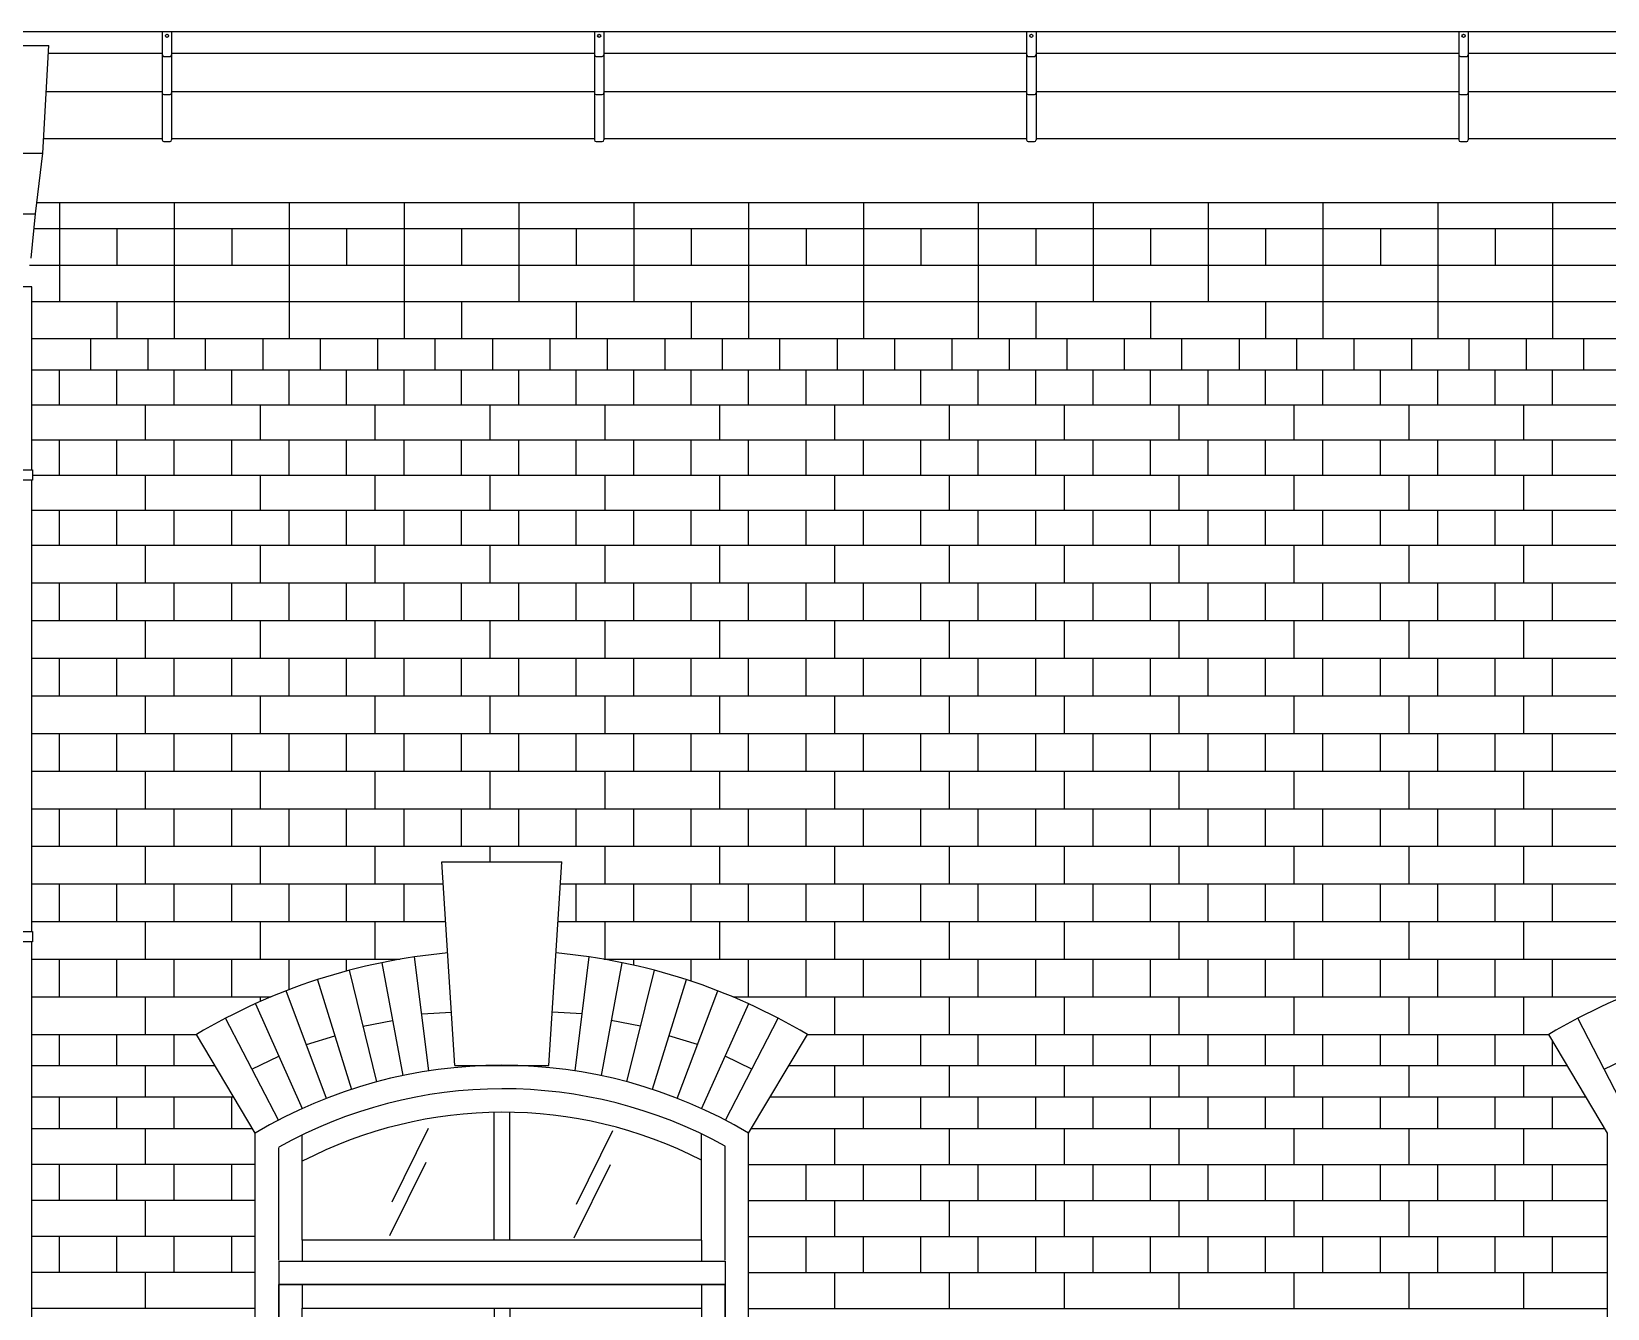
# Model space of a CAD drawing. Extents: x 138805 to 172445, y -129942 to -106182.
# Drawn here: x 148149 to 151167, y -118910 to -116463 of the extents above; entities that cross this region are included whole.
import ezdxf

# ---------------------------------------------------------------- set-up
doc = ezdxf.new("R2010")
doc.units = 0
doc.header["$LTSCALE"] = 50
doc.header["$MEASUREMENT"] = 0
for name, color, linetype in [('ele-3', 6, 'CONTINUOUS'), ('h', 5, 'CONTINUOUS'), ('HAT', 5, 'CONTINUOUS'), ('HATCH', 5, 'CONTINUOUS'), ('W-1', 3, 'CONTINUOUS'), ('WID', 4, 'CONTINUOUS')]:
    doc.layers.add(name, color=color, linetype=linetype)

msp = doc.modelspace()

# ---------------------------------------------------------------- linework, layer by layer
at = {"layer": 'ele-3'}
for p, q in [((148149.6, -117178.5), (153402.1, -117178.5)), ((148149.6, -117245.7), (153402.1, -117245.7)), ((148150.6, -117312.9), (153402.1, -117312.9)), ((148149.6, -117380.1), (153402.1, -117380.1)), ((148149.6, -117447.3), (153402.1, -117447.3)), ((148149.6, -118384.7), (148464.6, -118384.7)), ((149634.7, -118384.7), (151054.6, -118384.7)), ((148500.3, -118444.7), (148149.6, -118444.7)), ((151090.3, -118444.7), (149599, -118444.7)), ((148536, -118504.7), (148149.6, -118504.7)), ((151126, -118504.7), (149563.2, -118504.7)), ((148149.6, -118564.7), (148571.8, -118564.7)), ((149527.5, -118564.7), (151161.8, -118564.7))]:
    msp.add_line(p, q, dxfattribs=at)
for points in [[(148149.6, -117302.9), (148149.6, -116952.4), (148074.6, -116952.4), (148074.6, -117302.9)], [(148262.1, -117111.3), (148262.1, -117051.3)], [(148372.1, -117111.3), (148372.1, -117051.3)], [(148482.1, -117111.3), (148482.1, -117051.3)], [(148592.1, -117111.3), (148592.1, -117051.3)], [(148702.1, -117111.3), (148702.1, -117051.3)], [(148812.1, -117111.3), (148812.1, -117051.3)], [(148922.1, -117111.3), (148922.1, -117051.3)], [(149032.1, -117111.3), (149032.1, -117051.3)], [(149142.1, -117111.3), (149142.1, -117051.3)], [(149252.1, -117111.3), (149252.1, -117051.3)], [(149362.1, -117111.3), (149362.1, -117051.3)], [(149472.1, -117111.3), (149472.1, -117051.3)], [(149582.1, -117111.3), (149582.1, -117051.3)], [(149692.1, -117111.3), (149692.1, -117051.3)], [(149802.1, -117111.3), (149802.1, -117051.3)], [(149912.1, -117111.3), (149912.1, -117051.3)], [(150022.1, -117111.3), (150022.1, -117051.3)], [(150132.1, -117111.3), (150132.1, -117051.3)], [(150242.1, -117111.3), (150242.1, -117051.3)], [(150352.1, -117111.3), (150352.1, -117051.3)], [(150462.1, -117111.3), (150462.1, -117051.3)], [(150572.1, -117111.3), (150572.1, -117051.3)], [(150682.1, -117111.3), (150682.1, -117051.3)], [(150792.1, -117111.3), (150792.1, -117051.3)], [(150902.1, -117111.3), (150902.1, -117051.3)], [(151012.1, -117111.3), (151012.1, -117051.3)], [(151122.1, -117111.3), (151122.1, -117051.3)], [(148202.1, -117178.5), (148202.1, -117111.3)], [(148312.1, -117178.5), (148312.1, -117111.3)], [(148422.1, -117178.5), (148422.1, -117111.3)], [(148532.1, -117178.5), (148532.1, -117111.3)], [(148642.1, -117178.5), (148642.1, -117111.3)], [(148752.1, -117178.5), (148752.1, -117111.3)], [(148862.1, -117178.5), (148862.1, -117111.3)], [(148972.1, -117178.5), (148972.1, -117111.3)], [(149082.1, -117178.5), (149082.1, -117111.3)], [(149192.1, -117178.5), (149192.1, -117111.3)], [(149302.1, -117178.5), (149302.1, -117111.3)], [(149412.1, -117178.5), (149412.1, -117111.3)], [(149522.1, -117178.5), (149522.1, -117111.3)], [(149632.1, -117178.5), (149632.1, -117111.3)], [(149742.1, -117178.5), (149742.1, -117111.3)], [(149852.1, -117178.5), (149852.1, -117111.3)], [(149962.1, -117178.5), (149962.1, -117111.3)], [(150072.1, -117178.5), (150072.1, -117111.3)], [(150182.1, -117178.5), (150182.1, -117111.3)], [(150292.1, -117178.5), (150292.1, -117111.3)], [(150402.1, -117178.5), (150402.1, -117111.3)], [(150512.1, -117178.5), (150512.1, -117111.3)], [(150622.1, -117178.5), (150622.1, -117111.3)], [(150732.1, -117178.5), (150732.1, -117111.3)], [(150842.1, -117178.5), (150842.1, -117111.3)], [(150952.1, -117178.5), (150952.1, -117111.3)], [(151062.1, -117178.5), (151062.1, -117111.3)], [(148367.1, -117245.7), (148367.1, -117178.5)], [(148587.1, -117245.7), (148587.1, -117178.5)], [(148807.1, -117245.7), (148807.1, -117178.5)], [(149027.1, -117245.7), (149027.1, -117178.5)], [(149247.1, -117245.7), (149247.1, -117178.5)], [(149467.1, -117245.7), (149467.1, -117178.5)], [(149687.1, -117245.7), (149687.1, -117178.5)], [(149907.1, -117245.7), (149907.1, -117178.5)], [(150127.1, -117245.7), (150127.1, -117178.5)], [(150347.1, -117245.7), (150347.1, -117178.5)], [(150567.1, -117245.7), (150567.1, -117178.5)], [(150787.1, -117245.7), (150787.1, -117178.5)], [(151007.1, -117245.7), (151007.1, -117178.5)], [(148202.1, -117312.9), (148202.1, -117245.7)], [(148312.1, -117312.9), (148312.1, -117245.7)], [(148422.1, -117312.9), (148422.1, -117245.7)], [(148532.1, -117312.9), (148532.1, -117245.7)], [(148642.1, -117312.9), (148642.1, -117245.7)], [(148752.1, -117312.9), (148752.1, -117245.7)], [(148862.1, -117312.9), (148862.1, -117245.7)], [(148972.1, -117312.9), (148972.1, -117245.7)], [(149082.1, -117312.9), (149082.1, -117245.7)], [(149192.1, -117312.9), (149192.1, -117245.7)], [(149302.1, -117312.9), (149302.1, -117245.7)], [(149412.1, -117312.9), (149412.1, -117245.7)], [(149522.1, -117312.9), (149522.1, -117245.7)], [(149632.1, -117312.9), (149632.1, -117245.7)], [(149742.1, -117312.9), (149742.1, -117245.7)], [(149852.1, -117312.9), (149852.1, -117245.7)], [(149962.1, -117312.9), (149962.1, -117245.7)], [(150072.1, -117312.9), (150072.1, -117245.7)], [(150182.1, -117312.9), (150182.1, -117245.7)], [(150292.1, -117312.9), (150292.1, -117245.7)], [(150402.1, -117312.9), (150402.1, -117245.7)], [(150512.1, -117312.9), (150512.1, -117245.7)], [(150622.1, -117312.9), (150622.1, -117245.7)], [(150732.1, -117312.9), (150732.1, -117245.7)], [(150842.1, -117312.9), (150842.1, -117245.7)], [(150952.1, -117312.9), (150952.1, -117245.7)], [(151062.1, -117312.9), (151062.1, -117245.7)], [(148149.6, -118187.3), (148149.6, -117322.9)], [(148367.1, -117380.1), (148367.1, -117312.9)], [(148587.1, -117380.1), (148587.1, -117312.9)], [(148807.1, -117380.1), (148807.1, -117312.9)], [(149027.1, -117380.1), (149027.1, -117312.9)], [(149247.1, -117380.1), (149247.1, -117312.9)], [(149467.1, -117380.1), (149467.1, -117312.9)], [(149687.1, -117380.1), (149687.1, -117312.9)], [(149907.1, -117380.1), (149907.1, -117312.9)], [(150127.1, -117380.1), (150127.1, -117312.9)], [(150347.1, -117380.1), (150347.1, -117312.9)], [(150567.1, -117380.1), (150567.1, -117312.9)], [(150787.1, -117380.1), (150787.1, -117312.9)], [(151007.1, -117380.1), (151007.1, -117312.9)], [(148202.1, -117447.3), (148202.1, -117380.1)], [(148312.1, -117447.3), (148312.1, -117380.1)], [(148422.1, -117447.3), (148422.1, -117380.1)], [(148532.1, -117447.3), (148532.1, -117380.1)], [(148642.1, -117447.3), (148642.1, -117380.1)], [(148752.1, -117447.3), (148752.1, -117380.1)], [(148862.1, -117447.3), (148862.1, -117380.1)], [(148972.1, -117447.3), (148972.1, -117380.1)], [(149082.1, -117447.3), (149082.1, -117380.1)], [(149192.1, -117447.3), (149192.1, -117380.1)], [(149302.1, -117447.3), (149302.1, -117380.1)], [(149412.1, -117447.3), (149412.1, -117380.1)], [(149522.1, -117447.3), (149522.1, -117380.1)], [(149632.1, -117447.3), (149632.1, -117380.1)], [(149742.1, -117447.3), (149742.1, -117380.1)], [(149852.1, -117447.3), (149852.1, -117380.1)], [(149962.1, -117447.3), (149962.1, -117380.1)], [(150072.1, -117447.3), (150072.1, -117380.1)], [(150182.1, -117447.3), (150182.1, -117380.1)], [(150292.1, -117447.3), (150292.1, -117380.1)], [(150402.1, -117447.3), (150402.1, -117380.1)], [(150512.1, -117447.3), (150512.1, -117380.1)], [(150622.1, -117447.3), (150622.1, -117380.1)], [(150732.1, -117447.3), (150732.1, -117380.1)], [(150842.1, -117447.3), (150842.1, -117380.1)], [(150952.1, -117447.3), (150952.1, -117380.1)], [(151062.1, -117447.3), (151062.1, -117380.1)], [(148149.6, -119071.8), (148149.6, -118207.3)], [(148202.1, -118444.7), (148202.1, -118384.7)], [(148312.1, -118444.7), (148312.1, -118384.7)], [(148422.1, -118444.7), (148422.1, -118384.7)], [(149742.1, -118444.7), (149742.1, -118384.7)], [(149852.1, -118444.7), (149852.1, -118384.7)], [(149962.1, -118444.7), (149962.1, -118384.7)], [(150072.1, -118444.7), (150072.1, -118384.7)], [(150182.1, -118444.7), (150182.1, -118384.7)], [(150292.1, -118444.7), (150292.1, -118384.7)], [(150402.1, -118444.7), (150402.1, -118384.7)], [(150512.1, -118444.7), (150512.1, -118384.7)], [(150622.1, -118444.7), (150622.1, -118384.7)], [(150732.1, -118444.7), (150732.1, -118384.7)], [(150842.1, -118444.7), (150842.1, -118384.7)], [(150952.1, -118444.7), (150952.1, -118384.7)], [(151062.1, -118444.7), (151062.1, -118397.4)], [(148367.1, -118504.7), (148367.1, -118444.7)], [(149687.1, -118504.7), (149687.1, -118444.7)], [(149907.1, -118504.7), (149907.1, -118444.7)], [(150127.1, -118504.7), (150127.1, -118444.7)], [(150347.1, -118504.7), (150347.1, -118444.7)], [(150567.1, -118504.7), (150567.1, -118444.7)], [(150787.1, -118504.7), (150787.1, -118444.7)], [(151007.1, -118504.7), (151007.1, -118444.7)], [(148202.1, -118564.7), (148202.1, -118504.7)], [(148312.1, -118564.7), (148312.1, -118504.7)], [(148422.1, -118564.7), (148422.1, -118504.7)], [(148532.1, -118564.7), (148532.1, -118504.7)], [(149742.1, -118564.7), (149742.1, -118504.7)], [(149852.1, -118564.7), (149852.1, -118504.7)], [(149962.1, -118564.7), (149962.1, -118504.7)], [(150072.1, -118564.7), (150072.1, -118504.7)], [(150182.1, -118564.7), (150182.1, -118504.7)], [(150292.1, -118564.7), (150292.1, -118504.7)], [(150402.1, -118564.7), (150402.1, -118504.7)], [(150512.1, -118564.7), (150512.1, -118504.7)], [(150622.1, -118564.7), (150622.1, -118504.7)], [(150732.1, -118564.7), (150732.1, -118504.7)], [(150842.1, -118564.7), (150842.1, -118504.7)], [(150952.1, -118564.7), (150952.1, -118504.7)], [(151062.1, -118564.7), (151062.1, -118504.7)]]:
    msp.add_lwpolyline(points, dxfattribs=at)
at = {"layer": 'h'}
for p, q in [((153402.1, -116841.3), (148153.5, -116841.3)), ((153402.1, -116911.3), (148145.1, -116911.3)), ((153402.1, -116981.3), (148149.6, -116981.3)), ((148149.6, -117519.4), (153402.1, -117519.4)), ((148149.6, -117591.5), (153402.1, -117591.5)), ((148149.6, -117663.6), (153402.1, -117663.6)), ((148149.6, -117735.7), (153402.1, -117735.7)), ((148149.6, -117807.9), (153402.1, -117807.9)), ((148149.6, -117880), (153402.1, -117880)), ((148149.6, -117952.1), (153402.1, -117952.1)), ((148149.6, -118024.2), (153402.1, -118024.2)), ((148149.6, -118096.3), (148937.4, -118096.3)), ((149161.9, -118096.3), (151527.4, -118096.3)), ((148149.6, -118168.4), (148942, -118168.4)), ((149157.3, -118168.4), (151532, -118168.4)), ((148149.6, -118240.5), (148854.7, -118240.5)), ((148810.2, -118475.3), (148757.7, -118261.7)), ((148819.7, -118247.1), (148859.6, -118463.5)), ((148909.6, -118454.5), (148882.5, -118236)), ((149189.7, -118454.5), (149216.8, -118236)), ((149279.6, -118247.1), (149239.7, -118463.5)), ((149244.6, -118240.5), (151444.7, -118240.5)), ((149289, -118475.3), (149341.6, -118261.7)), ((148696.5, -118279.7), (148761.6, -118489.8)), ((149402.8, -118279.7), (149337.7, -118489.8)), ((148149.6, -118312.6), (148607.7, -118312.6)), ((148713.8, -118507), (148636.4, -118301)), ((149385.5, -118507), (149462.9, -118301)), ((149491.6, -118312.6), (151197.7, -118312.6)), ((148621.5, -118549), (148520.3, -118353.7)), ((148577.6, -118325.7), (148667.1, -118526.7)), ((148896, -118345.2), (148953.1, -118341.6)), ((149203.2, -118345.2), (149146.2, -118341.6)), ((149521.7, -118325.7), (149432.2, -118526.7)), ((149477.8, -118549), (149579, -118353.7)), ((151211.5, -118549), (151110.3, -118353.7)), ((148783.9, -118368.5), (148840.2, -118358.1)), ((149315.3, -118368.5), (149259.1, -118358.1)), ((148675.1, -118404), (148729.8, -118387.1)), ((149424.2, -118404), (149369.5, -118387.1)), ((148570.9, -118451.3), (148622.3, -118426.2)), ((149528.4, -118451.3), (149477, -118426.2)), ((151160.9, -118451.3), (151212.3, -118426.2)), ((148908.5, -118565), (148838.9, -118705.7)), ((149261.4, -118569.5), (149191.8, -118710.2)), ((148577.1, -118633.7), (148149.6, -118633.7)), ((148903.7, -118629.8), (148834.1, -118770.5)), ((149256.7, -118634.3), (149187.1, -118775)), ((149522.1, -118633.7), (151167.1, -118633.7)), ((148577.1, -118702.7), (148149.6, -118702.7)), ((149522.1, -118702.7), (151167.1, -118702.7)), ((148577.1, -118771.6), (148149.6, -118771.6)), ((149522.1, -118771.6), (151167.1, -118771.6)), ((148577.1, -118840.6), (148149.6, -118840.6)), ((149522.1, -118840.6), (151167.1, -118840.6)), ((148577.1, -118909.6), (148149.6, -118909.6)), ((149522.1, -118909.6), (151167.1, -118909.6))]:
    msp.add_line(p, q, dxfattribs=at)
for points in [[(148202.1, -116791.3), (148202.1, -116841.3)], [(148422.1, -116791.3), (148422.1, -116841.3)], [(148642.1, -116791.3), (148642.1, -116841.3)], [(148862.1, -116791.3), (148862.1, -116841.3)], [(149082.1, -116791.3), (149082.1, -116841.3)], [(149302.1, -116791.3), (149302.1, -116841.3)], [(149522.1, -116791.3), (149522.1, -116841.3)], [(149742.1, -116791.3), (149742.1, -116841.3)], [(149962.1, -116791.3), (149962.1, -116841.3)], [(150182.1, -116791.3), (150182.1, -116841.3)], [(150402.1, -116791.3), (150402.1, -116841.3)], [(150622.1, -116791.3), (150622.1, -116841.3)], [(150842.1, -116791.3), (150842.1, -116841.3)], [(151062.1, -116791.3), (151062.1, -116841.3)], [(148202.1, -116841.3), (148202.1, -116911.3)], [(148312.1, -116841.3), (148312.1, -116911.3)], [(148422.1, -116841.3), (148422.1, -116911.3)], [(148532.1, -116841.3), (148532.1, -116911.3)], [(148642.1, -116841.3), (148642.1, -116911.3)], [(148752.1, -116841.3), (148752.1, -116911.3)], [(148862.1, -116841.3), (148862.1, -116911.3)], [(148972.1, -116841.3), (148972.1, -116911.3)], [(149082.1, -116841.3), (149082.1, -116911.3)], [(149192.1, -116841.3), (149192.1, -116911.3)], [(149302.1, -116841.3), (149302.1, -116911.3)], [(149412.1, -116841.3), (149412.1, -116911.3)], [(149522.1, -116841.3), (149522.1, -116911.3)], [(149632.1, -116841.3), (149632.1, -116911.3)], [(149742.1, -116841.3), (149742.1, -116911.3)], [(149852.1, -116841.3), (149852.1, -116911.3)], [(149962.1, -116841.3), (149962.1, -116911.3)], [(150072.1, -116841.3), (150072.1, -116911.3)], [(150182.1, -116841.3), (150182.1, -116911.3)], [(150292.1, -116841.3), (150292.1, -116911.3)], [(150402.1, -116841.3), (150402.1, -116911.3)], [(150512.1, -116841.3), (150512.1, -116911.3)], [(150622.1, -116841.3), (150622.1, -116911.3)], [(150732.1, -116841.3), (150732.1, -116911.3)], [(150842.1, -116841.3), (150842.1, -116911.3)], [(150952.1, -116841.3), (150952.1, -116911.3)], [(151062.1, -116841.3), (151062.1, -116911.3)], [(148202.1, -116911.3), (148202.1, -116981.3)], [(148422.1, -116911.3), (148422.1, -116981.3)], [(148642.1, -116911.3), (148642.1, -116981.3)], [(148862.1, -116911.3), (148862.1, -116981.3)], [(149082.1, -116911.3), (149082.1, -116981.3)], [(149302.1, -116911.3), (149302.1, -116981.3)], [(149522.1, -116911.3), (149522.1, -116981.3)], [(149742.1, -116911.3), (149742.1, -116981.3)], [(149962.1, -116911.3), (149962.1, -116981.3)], [(150182.1, -116911.3), (150182.1, -116981.3)], [(150402.1, -116911.3), (150402.1, -116981.3)], [(150622.1, -116911.3), (150622.1, -116981.3)], [(150842.1, -116911.3), (150842.1, -116981.3)], [(151062.1, -116911.3), (151062.1, -116981.3)], [(148312.1, -116981.3), (148312.1, -117051.3)], [(148422.1, -116981.3), (148422.1, -117051.3)], [(148642.1, -116981.3), (148642.1, -117051.3)], [(148862.1, -116981.3), (148862.1, -117051.3)], [(148972.1, -116981.3), (148972.1, -117051.3)], [(149192.1, -116981.3), (149192.1, -117051.3)], [(149412.1, -116981.3), (149412.1, -117051.3)], [(149522.1, -116981.3), (149522.1, -117051.3)], [(149742.1, -116981.3), (149742.1, -117051.3)], [(149962.1, -116981.3), (149962.1, -117051.3)], [(150072.1, -116981.3), (150072.1, -117051.3)], [(150292.1, -116981.3), (150292.1, -117051.3)], [(150512.1, -116981.3), (150512.1, -117051.3)], [(150622.1, -116981.3), (150622.1, -117051.3)], [(150842.1, -116981.3), (150842.1, -117051.3)], [(151062.1, -116981.3), (151062.1, -117051.3)], [(148367.1, -117519.4), (148367.1, -117447.3)], [(148587.1, -117519.4), (148587.1, -117447.3)], [(148807.1, -117519.4), (148807.1, -117447.3)], [(149027.1, -117519.4), (149027.1, -117447.3)], [(149247.1, -117519.4), (149247.1, -117447.3)], [(149467.1, -117519.4), (149467.1, -117447.3)], [(149687.1, -117519.4), (149687.1, -117447.3)], [(149907.1, -117519.4), (149907.1, -117447.3)], [(150127.1, -117519.4), (150127.1, -117447.3)], [(150347.1, -117519.4), (150347.1, -117447.3)], [(150567.1, -117519.4), (150567.1, -117447.3)], [(150787.1, -117519.4), (150787.1, -117447.3)], [(151007.1, -117519.4), (151007.1, -117447.3)], [(148202.1, -117591.5), (148202.1, -117519.4)], [(148312.1, -117591.5), (148312.1, -117519.4)], [(148422.1, -117591.5), (148422.1, -117519.4)], [(148532.1, -117591.5), (148532.1, -117519.4)], [(148642.1, -117591.5), (148642.1, -117519.4)], [(148752.1, -117591.5), (148752.1, -117519.4)], [(148862.1, -117591.5), (148862.1, -117519.4)], [(148972.1, -117591.5), (148972.1, -117519.4)], [(149082.1, -117591.5), (149082.1, -117519.4)], [(149192.1, -117591.5), (149192.1, -117519.4)], [(149302.1, -117591.5), (149302.1, -117519.4)], [(149412.1, -117591.5), (149412.1, -117519.4)], [(149522.1, -117591.5), (149522.1, -117519.4)], [(149632.1, -117591.5), (149632.1, -117519.4)], [(149742.1, -117591.5), (149742.1, -117519.4)], [(149852.1, -117591.5), (149852.1, -117519.4)], [(149962.1, -117591.5), (149962.1, -117519.4)], [(150072.1, -117591.5), (150072.1, -117519.4)], [(150182.1, -117591.5), (150182.1, -117519.4)], [(150292.1, -117591.5), (150292.1, -117519.4)], [(150402.1, -117591.5), (150402.1, -117519.4)], [(150512.1, -117591.5), (150512.1, -117519.4)], [(150622.1, -117591.5), (150622.1, -117519.4)], [(150732.1, -117591.5), (150732.1, -117519.4)], [(150842.1, -117591.5), (150842.1, -117519.4)], [(150952.1, -117591.5), (150952.1, -117519.4)], [(151062.1, -117591.5), (151062.1, -117519.4)], [(148367.1, -117663.6), (148367.1, -117591.5)], [(148587.1, -117663.6), (148587.1, -117591.5)], [(148807.1, -117663.6), (148807.1, -117591.5)], [(149027.1, -117663.6), (149027.1, -117591.5)], [(149247.1, -117663.6), (149247.1, -117591.5)], [(149467.1, -117663.6), (149467.1, -117591.5)], [(149687.1, -117663.6), (149687.1, -117591.5)], [(149907.1, -117663.6), (149907.1, -117591.5)], [(150127.1, -117663.6), (150127.1, -117591.5)], [(150347.1, -117663.6), (150347.1, -117591.5)], [(150567.1, -117663.6), (150567.1, -117591.5)], [(150787.1, -117663.6), (150787.1, -117591.5)], [(151007.1, -117663.6), (151007.1, -117591.5)], [(148202.1, -117735.7), (148202.1, -117663.6)], [(148312.1, -117735.7), (148312.1, -117663.6)], [(148422.1, -117735.7), (148422.1, -117663.6)], [(148532.1, -117735.7), (148532.1, -117663.6)], [(148642.1, -117735.7), (148642.1, -117663.6)], [(148752.1, -117735.7), (148752.1, -117663.6)], [(148862.1, -117735.7), (148862.1, -117663.6)], [(148972.1, -117735.7), (148972.1, -117663.6)], [(149082.1, -117735.7), (149082.1, -117663.6)], [(149192.1, -117735.7), (149192.1, -117663.6)], [(149302.1, -117735.7), (149302.1, -117663.6)], [(149412.1, -117735.7), (149412.1, -117663.6)], [(149522.1, -117735.7), (149522.1, -117663.6)], [(149632.1, -117735.7), (149632.1, -117663.6)], [(149742.1, -117735.7), (149742.1, -117663.6)], [(149852.1, -117735.7), (149852.1, -117663.6)], [(149962.1, -117735.7), (149962.1, -117663.6)], [(150072.1, -117735.7), (150072.1, -117663.6)], [(150182.1, -117735.7), (150182.1, -117663.6)], [(150292.1, -117735.7), (150292.1, -117663.6)], [(150402.1, -117735.7), (150402.1, -117663.6)], [(150512.1, -117735.7), (150512.1, -117663.6)], [(150622.1, -117735.7), (150622.1, -117663.6)], [(150732.1, -117735.7), (150732.1, -117663.6)], [(150842.1, -117735.7), (150842.1, -117663.6)], [(150952.1, -117735.7), (150952.1, -117663.6)], [(151062.1, -117735.7), (151062.1, -117663.6)], [(148367.1, -117807.9), (148367.1, -117735.7)], [(148587.1, -117807.9), (148587.1, -117735.7)], [(148807.1, -117807.9), (148807.1, -117735.7)], [(149027.1, -117807.9), (149027.1, -117735.7)], [(149247.1, -117807.9), (149247.1, -117735.7)], [(149467.1, -117807.9), (149467.1, -117735.7)], [(149687.1, -117807.9), (149687.1, -117735.7)], [(149907.1, -117807.9), (149907.1, -117735.7)], [(150127.1, -117807.9), (150127.1, -117735.7)], [(150347.1, -117807.9), (150347.1, -117735.7)], [(150567.1, -117807.9), (150567.1, -117735.7)], [(150787.1, -117807.9), (150787.1, -117735.7)], [(151007.1, -117807.9), (151007.1, -117735.7)], [(148202.1, -117880), (148202.1, -117807.9)], [(148312.1, -117880), (148312.1, -117807.9)], [(148422.1, -117880), (148422.1, -117807.9)], [(148532.1, -117880), (148532.1, -117807.9)], [(148642.1, -117880), (148642.1, -117807.9)], [(148752.1, -117880), (148752.1, -117807.9)], [(148862.1, -117880), (148862.1, -117807.9)], [(148972.1, -117880), (148972.1, -117807.9)], [(149082.1, -117880), (149082.1, -117807.9)], [(149192.1, -117880), (149192.1, -117807.9)], [(149302.1, -117880), (149302.1, -117807.9)], [(149412.1, -117880), (149412.1, -117807.9)], [(149522.1, -117880), (149522.1, -117807.9)], [(149632.1, -117880), (149632.1, -117807.9)], [(149742.1, -117880), (149742.1, -117807.9)], [(149852.1, -117880), (149852.1, -117807.9)], [(149962.1, -117880), (149962.1, -117807.9)], [(150072.1, -117880), (150072.1, -117807.9)], [(150182.1, -117880), (150182.1, -117807.9)], [(150292.1, -117880), (150292.1, -117807.9)], [(150402.1, -117880), (150402.1, -117807.9)], [(150512.1, -117880), (150512.1, -117807.9)], [(150622.1, -117880), (150622.1, -117807.9)], [(150732.1, -117880), (150732.1, -117807.9)], [(150842.1, -117880), (150842.1, -117807.9)], [(150952.1, -117880), (150952.1, -117807.9)], [(151062.1, -117880), (151062.1, -117807.9)], [(148367.1, -117952.1), (148367.1, -117880)], [(148587.1, -117952.1), (148587.1, -117880)], [(148807.1, -117952.1), (148807.1, -117880)], [(149027.1, -117952.1), (149027.1, -117880)], [(149247.1, -117952.1), (149247.1, -117880)], [(149467.1, -117952.1), (149467.1, -117880)], [(149687.1, -117952.1), (149687.1, -117880)], [(149907.1, -117952.1), (149907.1, -117880)], [(150127.1, -117952.1), (150127.1, -117880)], [(150347.1, -117952.1), (150347.1, -117880)], [(150567.1, -117952.1), (150567.1, -117880)], [(150787.1, -117952.1), (150787.1, -117880)], [(151007.1, -117952.1), (151007.1, -117880)], [(148202.1, -118024.2), (148202.1, -117952.1)], [(148312.1, -118024.2), (148312.1, -117952.1)], [(148422.1, -118024.2), (148422.1, -117952.1)], [(148532.1, -118024.2), (148532.1, -117952.1)], [(148642.1, -118024.2), (148642.1, -117952.1)], [(148752.1, -118024.2), (148752.1, -117952.1)], [(148862.1, -118024.2), (148862.1, -117952.1)], [(148972.1, -118024.2), (148972.1, -117952.1)], [(149082.1, -118024.2), (149082.1, -117952.1)], [(149192.1, -118024.2), (149192.1, -117952.1)], [(149302.1, -118024.2), (149302.1, -117952.1)], [(149412.1, -118024.2), (149412.1, -117952.1)], [(149522.1, -118024.2), (149522.1, -117952.1)], [(149632.1, -118024.2), (149632.1, -117952.1)], [(149742.1, -118024.2), (149742.1, -117952.1)], [(149852.1, -118024.2), (149852.1, -117952.1)], [(149962.1, -118024.2), (149962.1, -117952.1)], [(150072.1, -118024.2), (150072.1, -117952.1)], [(150182.1, -118024.2), (150182.1, -117952.1)], [(150292.1, -118024.2), (150292.1, -117952.1)], [(150402.1, -118024.2), (150402.1, -117952.1)], [(150512.1, -118024.2), (150512.1, -117952.1)], [(150622.1, -118024.2), (150622.1, -117952.1)], [(150732.1, -118024.2), (150732.1, -117952.1)], [(150842.1, -118024.2), (150842.1, -117952.1)], [(150952.1, -118024.2), (150952.1, -117952.1)], [(151062.1, -118024.2), (151062.1, -117952.1)], [(148367.1, -118096.3), (148367.1, -118024.2)], [(148587.1, -118096.3), (148587.1, -118024.2)], [(148807.1, -118096.3), (148807.1, -118024.2)], [(149027.1, -118053.8), (149027.1, -118024.2)], [(149247.1, -118096.3), (149247.1, -118024.2)], [(149467.1, -118096.3), (149467.1, -118024.2)], [(149687.1, -118096.3), (149687.1, -118024.2)], [(149907.1, -118096.3), (149907.1, -118024.2)], [(150127.1, -118096.3), (150127.1, -118024.2)], [(150347.1, -118096.3), (150347.1, -118024.2)], [(150567.1, -118096.3), (150567.1, -118024.2)], [(150787.1, -118096.3), (150787.1, -118024.2)], [(151007.1, -118096.3), (151007.1, -118024.2)], [(148202.1, -118168.4), (148202.1, -118096.3)], [(148312.1, -118168.4), (148312.1, -118096.3)], [(148422.1, -118168.4), (148422.1, -118096.3)], [(148532.1, -118168.4), (148532.1, -118096.3)], [(148642.1, -118168.4), (148642.1, -118096.3)], [(148752.1, -118168.4), (148752.1, -118096.3)], [(148862.1, -118168.4), (148862.1, -118096.3)], [(149192.1, -118168.4), (149192.1, -118096.3)], [(149302.1, -118168.4), (149302.1, -118096.3)], [(149412.1, -118168.4), (149412.1, -118096.3)], [(149522.1, -118168.4), (149522.1, -118096.3)], [(149632.1, -118168.4), (149632.1, -118096.3)], [(149742.1, -118168.4), (149742.1, -118096.3)], [(149852.1, -118168.4), (149852.1, -118096.3)], [(149962.1, -118168.4), (149962.1, -118096.3)], [(150072.1, -118168.4), (150072.1, -118096.3)], [(150182.1, -118168.4), (150182.1, -118096.3)], [(150292.1, -118168.4), (150292.1, -118096.3)], [(150402.1, -118168.4), (150402.1, -118096.3)], [(150512.1, -118168.4), (150512.1, -118096.3)], [(150622.1, -118168.4), (150622.1, -118096.3)], [(150732.1, -118168.4), (150732.1, -118096.3)], [(150842.1, -118168.4), (150842.1, -118096.3)], [(150952.1, -118168.4), (150952.1, -118096.3)], [(151062.1, -118168.4), (151062.1, -118096.3)], [(148367.1, -118240.5), (148367.1, -118168.4)], [(148587.1, -118240.5), (148587.1, -118168.4)], [(148807.1, -118240.5), (148807.1, -118168.4)], [(149247.1, -118240.5), (149247.1, -118168.4)], [(149467.1, -118240.5), (149467.1, -118168.4)], [(149687.1, -118240.5), (149687.1, -118168.4)], [(149907.1, -118240.5), (149907.1, -118168.4)], [(150127.1, -118240.5), (150127.1, -118168.4)], [(150347.1, -118240.5), (150347.1, -118168.4)], [(150567.1, -118240.5), (150567.1, -118168.4)], [(150787.1, -118240.5), (150787.1, -118168.4)], [(151007.1, -118240.5), (151007.1, -118168.4)], [(148202.1, -118312.6), (148202.1, -118240.5)], [(148312.1, -118312.6), (148312.1, -118240.5)], [(148422.1, -118312.6), (148422.1, -118240.5)], [(148532.1, -118312.6), (148532.1, -118240.5)], [(148642.1, -118298.8), (148642.1, -118240.5)], [(148752.1, -118263.1), (148752.1, -118240.5)], [(149302.1, -118252), (149302.1, -118240.5)], [(149412.1, -118282.7), (149412.1, -118240.5)], [(149522.1, -118312.6), (149522.1, -118240.5)], [(149632.1, -118312.6), (149632.1, -118240.5)], [(149742.1, -118312.6), (149742.1, -118240.5)], [(149852.1, -118312.6), (149852.1, -118240.5)], [(149962.1, -118312.6), (149962.1, -118240.5)], [(150072.1, -118312.6), (150072.1, -118240.5)], [(150182.1, -118312.6), (150182.1, -118240.5)], [(150292.1, -118312.6), (150292.1, -118240.5)], [(150402.1, -118312.6), (150402.1, -118240.5)], [(150512.1, -118312.6), (150512.1, -118240.5)], [(150622.1, -118312.6), (150622.1, -118240.5)], [(150732.1, -118312.6), (150732.1, -118240.5)], [(150842.1, -118312.6), (150842.1, -118240.5)], [(150952.1, -118312.6), (150952.1, -118240.5)], [(151062.1, -118312.6), (151062.1, -118240.5)], [(148367.1, -118384.7), (148367.1, -118312.6)], [(148587.1, -118321.5), (148587.1, -118312.6)], [(149687.1, -118384.7), (149687.1, -118312.6)], [(149907.1, -118384.7), (149907.1, -118312.6)], [(150127.1, -118384.7), (150127.1, -118312.6)], [(150347.1, -118384.7), (150347.1, -118312.6)], [(150567.1, -118384.7), (150567.1, -118312.6)], [(150787.1, -118384.7), (150787.1, -118312.6)], [(151007.1, -118384.7), (151007.1, -118312.6)], [(148367.1, -118633.7), (148367.1, -118564.7)], [(149687.1, -118633.7), (149687.1, -118564.7)], [(149907.1, -118633.7), (149907.1, -118564.7)], [(150127.1, -118633.7), (150127.1, -118564.7)], [(150347.1, -118633.7), (150347.1, -118564.7)], [(150567.1, -118633.7), (150567.1, -118564.7)], [(150787.1, -118633.7), (150787.1, -118564.7)], [(151007.1, -118633.7), (151007.1, -118564.7)], [(148202.1, -118702.7), (148202.1, -118633.7)], [(148312.1, -118702.7), (148312.1, -118633.7)], [(148422.1, -118702.7), (148422.1, -118633.7)], [(148532.1, -118702.7), (148532.1, -118633.7)], [(149632.1, -118702.7), (149632.1, -118633.7)], [(149742.1, -118702.7), (149742.1, -118633.7)], [(149852.1, -118702.7), (149852.1, -118633.7)], [(149962.1, -118702.7), (149962.1, -118633.7)], [(150072.1, -118702.7), (150072.1, -118633.7)], [(150182.1, -118702.7), (150182.1, -118633.7)], [(150292.1, -118702.7), (150292.1, -118633.7)], [(150402.1, -118702.7), (150402.1, -118633.7)], [(150512.1, -118702.7), (150512.1, -118633.7)], [(150622.1, -118702.7), (150622.1, -118633.7)], [(150732.1, -118702.7), (150732.1, -118633.7)], [(150842.1, -118702.7), (150842.1, -118633.7)], [(150952.1, -118702.7), (150952.1, -118633.7)], [(151062.1, -118702.7), (151062.1, -118633.7)], [(148367.1, -118771.6), (148367.1, -118702.7)], [(149687.1, -118771.6), (149687.1, -118702.7)], [(149907.1, -118771.6), (149907.1, -118702.7)], [(150127.1, -118771.6), (150127.1, -118702.7)], [(150347.1, -118771.6), (150347.1, -118702.7)], [(150567.1, -118771.6), (150567.1, -118702.7)], [(150787.1, -118771.6), (150787.1, -118702.7)], [(151007.1, -118771.6), (151007.1, -118702.7)], [(148202.1, -118840.6), (148202.1, -118771.6)], [(148312.1, -118840.6), (148312.1, -118771.6)], [(148422.1, -118840.6), (148422.1, -118771.6)], [(148532.1, -118840.6), (148532.1, -118771.6)], [(149632.1, -118840.6), (149632.1, -118771.6)], [(149742.1, -118840.6), (149742.1, -118771.6)], [(149852.1, -118840.6), (149852.1, -118771.6)], [(149962.1, -118840.6), (149962.1, -118771.6)], [(150072.1, -118840.6), (150072.1, -118771.6)], [(150182.1, -118840.6), (150182.1, -118771.6)], [(150292.1, -118840.6), (150292.1, -118771.6)], [(150402.1, -118840.6), (150402.1, -118771.6)], [(150512.1, -118840.6), (150512.1, -118771.6)], [(150622.1, -118840.6), (150622.1, -118771.6)], [(150732.1, -118840.6), (150732.1, -118771.6)], [(150842.1, -118840.6), (150842.1, -118771.6)], [(150952.1, -118840.6), (150952.1, -118771.6)], [(151062.1, -118840.6), (151062.1, -118771.6)], [(148367.1, -118909.6), (148367.1, -118840.6)], [(149687.1, -118909.6), (149687.1, -118840.6)], [(149907.1, -118909.6), (149907.1, -118840.6)], [(150127.1, -118909.6), (150127.1, -118840.6)], [(150347.1, -118909.6), (150347.1, -118840.6)], [(150567.1, -118909.6), (150567.1, -118840.6)], [(150787.1, -118909.6), (150787.1, -118840.6)], [(151007.1, -118909.6), (151007.1, -118840.6)]]:
    msp.add_lwpolyline(points, dxfattribs=at)
at = {"layer": 'HAT'}
for p, q in [((148667.1, -118627.7), (148667.1, -118577.3)), ((149432.1, -118625.7), (149432.1, -118575.5)), ((148667.1, -118778.8), (148667.1, -118818.8)), ((149432.1, -118778.8), (149432.1, -118818.8)), ((148622.1, -118818.8), (148622.1, -118863.8)), ((149477.1, -118818.8), (149477.1, -118863.8)), ((148667.1, -118863.8), (148667.1, -118908.8)), ((149432.1, -118863.8), (149432.1, -118908.8))]:
    msp.add_line(p, q, dxfattribs=at)
at = {"layer": 'HATCH'}
for p, q in [((148181.3, -116505), (148399.1, -116505)), ((148417.1, -116505), (149226.9, -116505)), ((149244.9, -116505), (150054.7, -116505)), ((150072.7, -116505), (150882.5, -116505)), ((150900.5, -116505), (151710.3, -116505)), ((148177.1, -116578), (148399.1, -116578)), ((148417.1, -116578), (149226.9, -116578)), ((149244.9, -116578), (150054.7, -116578)), ((150072.7, -116578), (150882.5, -116578)), ((150900.5, -116578), (151710.3, -116578))]:
    msp.add_line(p, q, dxfattribs=at)
at = {"layer": 'W-1'}
for p, q in [((148042.1, -116490), (148182.1, -116490)), ((148170.3, -116696.3), (148182.1, -116490)), ((148054, -116696.3), (148170.3, -116696.3)), ((148156.4, -116812.3), (148170.3, -116696.3)), ((148067.9, -116812.3), (148156.4, -116812.3)), ((148147.7, -116897.7), (148156.4, -116812.3)), ((148149.6, -117051.3), (153452.1, -117051.3)), ((148149.6, -117111.3), (153452.1, -117111.3))]:
    msp.add_line(p, q, dxfattribs=at)
at = {"layer": 'WID'}
for p, q in [((143797.3, -116463.3), (153847, -116463.3)), ((148399.1, -116463.3), (148399.1, -116671)), ((148417.1, -116463.3), (148417.1, -116671)), ((149226.9, -116463.3), (149226.9, -116671)), ((149244.9, -116463.3), (149244.9, -116671)), ((150054.7, -116463.3), (150054.7, -116671)), ((150072.7, -116463.3), (150072.7, -116671)), ((150882.5, -116463.3), (150882.5, -116671)), ((150900.5, -116463.3), (150900.5, -116671)), ((148402.1, -116511), (148414.1, -116511)), ((149229.9, -116511), (149241.9, -116511)), ((150057.7, -116511), (150069.7, -116511)), ((150885.5, -116511), (150897.5, -116511)), ((148402.1, -116584), (148414.1, -116584)), ((149229.9, -116584), (149241.9, -116584)), ((150057.7, -116584), (150069.7, -116584)), ((150885.5, -116584), (150897.5, -116584)), ((148171.9, -116668), (148399.1, -116668)), ((148402.1, -116674), (148414.1, -116674)), ((148417.1, -116668), (149226.9, -116668)), ((149229.9, -116674), (149241.9, -116674)), ((149244.9, -116668), (150054.7, -116668)), ((150057.7, -116674), (150069.7, -116674)), ((150072.7, -116668), (150882.5, -116668)), ((150885.5, -116674), (150897.5, -116674)), ((150900.5, -116668), (151710.3, -116668)), ((153582.1, -116791.3), (148158.9, -116791.3)), ((148934.6, -118053.8), (149164.6, -118053.8)), ((148959.6, -118443.8), (148934.6, -118053.8)), ((149139.6, -118443.8), (149164.6, -118053.8)), ((148577.1, -118573.8), (148464.6, -118384.7)), ((149522.1, -118573.8), (149634.7, -118384.7)), ((151167.1, -118573.8), (151054.6, -118384.7)), ((148959.6, -118443.8), (149139.6, -118443.8)), ((149034.6, -118778.8), (149034.6, -118533.9)), ((149064.6, -118778.8), (149064.6, -118533.8)), ((148577.1, -120578.8), (148577.1, -118573.8)), ((149522.1, -120578.8), (149522.1, -118573.8)), ((151167.1, -120578.8), (151167.1, -118573.8)), ((148622.1, -118817.2), (148622.1, -118600.9)), ((149477.1, -118817.2), (149477.1, -118598.7)), ((148667.1, -118778.8), (148667.1, -118627.7)), ((149432.1, -118778.8), (149432.1, -118625.7)), ((149432.1, -118778.8), (148667.1, -118778.8)), ((148622.1, -118818.8), (149477.1, -118818.8)), ((149034.6, -118908.8), (149034.6, -119673.8)), ((149064.6, -118908.8), (149064.6, -119673.8))]:
    msp.add_line(p, q, dxfattribs=at)
for points in [[(148073.6, -117302.9), (148150.6, -117302.9), (148150.6, -117322.9), (148073.6, -117322.9)], [(148073.6, -118187.3), (148150.6, -118187.3), (148150.6, -118207.3), (148073.6, -118207.3)], [(149477.1, -119718.8), (148622.1, -119718.8), (148622.1, -118863.8), (149477.1, -118863.8)], [(149432.1, -119673.8), (148667.1, -119673.8), (148667.1, -118908.8), (149432.1, -118908.8)]]:
    msp.add_lwpolyline(points, close=True, dxfattribs=at)
msp.add_lwpolyline([(149477.1, -119723.8), (149477.1, -118863.8), (148622.1, -118863.8), (148622.1, -119723.8)], dxfattribs=at)
for centre in [(148408.1, -116471.6), (149235.9, -116471.6), (150063.7, -116471.6), (150891.5, -116471.6)]:
    msp.add_circle(centre, 3, dxfattribs=at)
for centre, radius, start, end in [((148402.1, -116508), 3, 180, 270), ((148414.1, -116508), 3, 270, 0), ((149229.9, -116508), 3, 180, 270), ((149241.9, -116508), 3, 270, 0), ((150057.7, -116508), 3, 180, 270), ((150069.7, -116508), 3, 270, 0), ((150885.5, -116508), 3, 180, 270), ((150897.5, -116508), 3, 270, 0), ((148402.1, -116581), 3, 180, 270), ((148414.1, -116581), 3, 270, 0), ((149229.9, -116581), 3, 180, 270), ((149241.9, -116581), 3, 270, 0), ((150057.7, -116581), 3, 180, 270), ((150069.7, -116581), 3, 270, 0), ((150885.5, -116581), 3, 180, 270), ((150897.5, -116581), 3, 270, 0), ((148402.1, -116671), 3, 180, 270), ((148414.1, -116671), 3, 270, 0), ((149229.9, -116671), 3, 180, 270), ((149241.9, -116671), 3, 270, 0), ((150057.7, -116671), 3, 180, 270), ((150069.7, -116671), 3, 270, 0), ((150885.5, -116671), 3, 180, 270), ((150897.5, -116671), 3, 270, 0), ((149049.6, -119367.4), 1143.7, 95.2073, 120.7666), ((149049.6, -119367.4), 1143.7, 59.2334, 84.7927), ((151639.6, -119367.4), 1143.7, 95.2073, 120.7666), ((149049.6, -119367.4), 923.7, 59.2334, 120.7666), ((149051.6, -119367.4), 878.7, 61.0323, 119.2575), ((149051.6, -119367.4), 833.7, 62.8397, 117.4606)]:
    msp.add_arc(centre, radius, start, end, dxfattribs=at)

doc.saveas('drawing.dxf')
